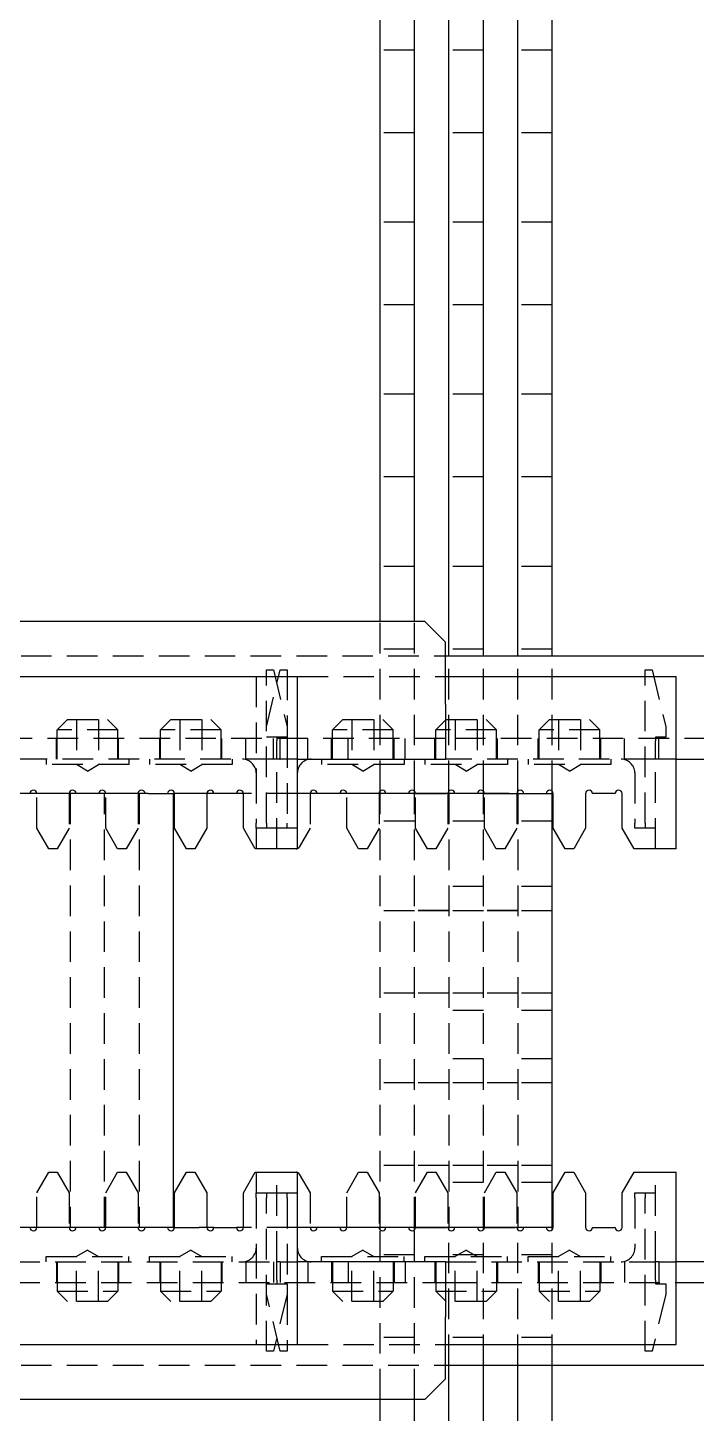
# Model space of a CAD drawing. Header units: millimetres. Extents: x -116965 to 323937, y 291661 to 566926.
# Drawn here: x -11851.4 to -11782, y 326003.6 to 326147.3 of the extents above; entities that cross this region are included whole.
import ezdxf

# ---------------------------------------------------------------- set-up
doc = ezdxf.new("R2010")
doc.units = ezdxf.units.MM
doc.linetypes.add('HIDDEN2', pattern=[4.7625, 3.175, -1.5875])
doc.layers.add('ALPHA', color=255, linetype='Continuous')
doc.layers.add('Pointille_Court', color=40, linetype='HIDDEN2', lineweight=25)

msp = doc.modelspace()

# ---------------------------------------------------------------- linework, layer by layer
at = {"layer": 'ALPHA'}
for p, q in [((-11814.801211, 326085.733233), (-11814.801211, 326149.661805)), ((-11811.229782, 326085.733233), (-11811.229782, 326149.661805)), ((-11807.658354, 326082.161805), (-11807.658354, 326149.661805)), ((-11804.086925, 326082.161805), (-11804.086925, 326149.661805)), ((-11800.515496, 326082.161805), (-11800.515496, 326149.661805)), ((-11796.944068, 326082.161805), (-11796.944068, 326149.661805)), ((-11810.158354, 326085.733233), (-11860.273672, 326085.733233)), ((-11810.158354, 326085.733233), (-11808.015496, 326083.590376)), ((-11808.015496, 326077.161805), (-11808.015496, 326083.590376)), ((-11808.015496, 326082.161805), (-11757.658354, 326082.161805)), ((-11858.758443, 326080.018947), (-11823.372639, 326080.018947)), ((-11823.372639, 326062.161805), (-11823.372639, 326080.018947)), ((-11808.015496, 326080.018947), (-11784.086925, 326080.018947)), ((-11784.086925, 326062.161805), (-11784.086925, 326080.018947)), ((-11808.015496, 326077.161805), (-11808.015496, 326071.447519)), ((-11823.372639, 326071.447519), (-11808.015496, 326071.447519)), ((-11784.086925, 326071.447519), (-11757.658354, 326071.447519)), ((-11814.801211, 326067.87609), (-11814.801211, 326068.131141)), ((-11811.229782, 326067.880928), (-11811.229782, 326068.131141)), ((-11807.658354, 326067.880928), (-11807.658354, 326068.131141)), ((-11804.086925, 326067.880928), (-11804.086925, 326068.131141)), ((-11800.515496, 326067.880928), (-11800.515496, 326068.131141)), ((-11796.944068, 326067.87609), (-11796.944068, 326068.131141)), ((-11838.8449, 326067.87609), (-11862.293977, 326067.87609)), ((-11838.8449, 326067.87609), (-11836.229782, 326067.87609)), ((-11836.229782, 326022.87609), (-11836.229782, 326067.87609)), ((-11836.122639, 326067.87609), (-11836.229782, 326067.87609)), ((-11836.122639, 326064.304662), (-11836.122639, 326067.87609)), ((-11832.765496, 326067.87609), (-11832.765496, 326064.304662)), ((-11832.051211, 326067.87609), (-11832.765496, 326067.87609)), ((-11829.694068, 326067.87609), (-11832.051211, 326067.87609)), ((-11828.979782, 326067.87609), (-11829.694068, 326067.87609)), ((-11828.979782, 326064.304662), (-11828.979782, 326067.87609)), ((-11801.408354, 326067.87609), (-11823.372639, 326067.87609)), ((-11811.229782, 326067.886377), (-11811.122787, 326067.886377)), ((-11811.229782, 326067.87609), (-11811.229782, 326067.880928)), ((-11807.765348, 326067.886377), (-11807.658354, 326067.886377)), ((-11807.658354, 326067.87609), (-11807.658354, 326067.880928)), ((-11804.086925, 326067.886377), (-11803.97993, 326067.886377)), ((-11804.086925, 326067.87609), (-11804.086925, 326067.880928)), ((-11801.408354, 326067.87609), (-11796.944068, 326067.87609)), ((-11800.622491, 326067.886377), (-11800.515496, 326067.886377)), ((-11800.515496, 326067.87609), (-11800.515496, 326067.880928)), ((-11796.944068, 326022.87609), (-11796.944068, 326067.87609)), ((-11796.836925, 326064.304662), (-11796.836925, 326067.87609)), ((-11793.479782, 326067.87609), (-11793.479782, 326064.304662)), ((-11790.408354, 326067.87609), (-11792.765496, 326067.87609)), ((-11789.694068, 326064.304662), (-11789.694068, 326067.87609)), ((-11834.88546, 326062.161805), (-11836.122639, 326064.304662)), ((-11832.765496, 326064.304662), (-11834.002676, 326062.161805)), ((-11827.742603, 326062.161805), (-11828.979782, 326064.304662)), ((-11795.599746, 326062.161805), (-11796.836925, 326064.304662)), ((-11793.479782, 326064.304662), (-11794.716961, 326062.161805)), ((-11788.456889, 326062.161805), (-11789.694068, 326064.304662)), ((-11834.002676, 326062.161805), (-11834.88546, 326062.161805)), ((-11823.372639, 326062.161805), (-11827.742603, 326062.161805)), ((-11794.716961, 326062.161805), (-11795.599746, 326062.161805)), ((-11784.086925, 326062.161805), (-11788.456889, 326062.161805)), ((-11836.122639, 326026.447519), (-11834.88546, 326028.590376)), ((-11834.88546, 326028.590376), (-11834.002676, 326028.590376)), ((-11834.002676, 326028.590376), (-11832.765496, 326026.447519)), ((-11828.979782, 326026.447519), (-11827.742603, 326028.590376)), ((-11827.742603, 326028.590376), (-11823.372639, 326028.590376)), ((-11823.372639, 326010.733233), (-11823.372639, 326028.590376)), ((-11796.836925, 326026.447519), (-11795.599746, 326028.590376)), ((-11795.599746, 326028.590376), (-11794.716961, 326028.590376)), ((-11794.716961, 326028.590376), (-11793.479782, 326026.447519)), ((-11789.694068, 326026.447519), (-11788.456889, 326028.590376)), ((-11788.456889, 326028.590376), (-11784.086925, 326028.590376)), ((-11784.086925, 326010.733233), (-11784.086925, 326028.590376)), ((-11836.122639, 326022.87609), (-11836.122639, 326026.447519)), ((-11832.765496, 326026.447519), (-11832.765496, 326022.87609)), ((-11828.979782, 326022.87609), (-11828.979782, 326026.447519)), ((-11796.836925, 326022.87609), (-11796.836925, 326026.447519)), ((-11793.479782, 326026.447519), (-11793.479782, 326022.87609)), ((-11789.694068, 326022.87609), (-11789.694068, 326026.447519)), ((-11838.8449, 326022.87609), (-11862.293977, 326022.87609)), ((-11836.229782, 326022.87609), (-11838.8449, 326022.87609)), ((-11832.051211, 326022.87609), (-11832.765496, 326022.87609)), ((-11832.051211, 326022.87609), (-11829.694068, 326022.87609)), ((-11828.979782, 326022.87609), (-11829.694068, 326022.87609)), ((-11801.408354, 326022.87609), (-11823.372639, 326022.87609)), ((-11814.801211, 326022.621039), (-11814.801211, 326022.87609)), ((-11811.229782, 326022.875239), (-11811.229782, 326022.87609)), ((-11811.229782, 326022.621039), (-11811.229782, 326022.875239)), ((-11811.229782, 326022.875239), (-11811.12264, 326022.875239)), ((-11807.765495, 326022.875239), (-11807.658354, 326022.875239)), ((-11807.658354, 326022.875239), (-11807.658354, 326022.87609)), ((-11807.658354, 326022.621039), (-11807.658354, 326022.875239)), ((-11804.086925, 326022.875239), (-11804.086925, 326022.87609)), ((-11804.086925, 326022.621039), (-11804.086925, 326022.875239)), ((-11804.086925, 326022.875239), (-11803.979783, 326022.875239)), ((-11796.944068, 326022.87609), (-11801.408354, 326022.87609)), ((-11800.622638, 326022.875239), (-11800.515496, 326022.875239)), ((-11800.515496, 326022.875239), (-11800.515496, 326022.87609)), ((-11800.515496, 326022.621039), (-11800.515496, 326022.875239)), ((-11796.944068, 326022.621039), (-11796.944068, 326022.87609)), ((-11792.765496, 326022.87609), (-11790.408354, 326022.87609)), ((-11808.015496, 326019.304662), (-11823.372639, 326019.304662)), ((-11808.015496, 326019.304662), (-11808.015496, 326013.590376)), ((-11757.658354, 326019.304662), (-11784.086925, 326019.304662)), ((-11808.015496, 326007.161805), (-11808.015496, 326013.590376)), ((-11858.758443, 326010.733233), (-11823.372639, 326010.733233)), ((-11808.015496, 326010.733233), (-11784.086925, 326010.733233)), ((-11808.015496, 326008.590376), (-11757.658354, 326008.590376)), ((-11807.658354, 325881.804662), (-11807.658354, 326008.590376)), ((-11804.086925, 325881.804662), (-11804.086925, 326008.590376)), ((-11800.515496, 325881.804662), (-11800.515496, 326008.590376)), ((-11796.944068, 325881.804662), (-11796.944068, 326008.590376)), ((-11808.015496, 326007.161805), (-11810.158354, 326005.018947)), ((-11810.158354, 326005.018947), (-11860.273672, 326005.018947)), ((-11814.801211, 325881.804662), (-11814.801211, 326005.018947)), ((-11811.229782, 325881.804662), (-11811.229782, 326005.018947))]:
    msp.add_line(p, q, dxfattribs=at)
for centre, start, end in [((-11850.765496, 326067.87609), 0, 180), ((-11846.694068, 326067.87609), 0, 180), ((-11843.622639, 326067.87609), 0, 180), ((-11839.551211, 326067.87609), 0, 180), ((-11836.479782, 326067.87609), 0, 180), ((-11832.408354, 326067.87609), 0, 180), ((-11829.336925, 326067.87609), 0, 180), ((-11821.694068, 326067.87609), 0, 180), ((-11818.622639, 326067.87609), 0, 180), ((-11814.551211, 326067.87609), 0, 180), ((-11811.479782, 326067.87609), 0, 180), ((-11807.408354, 326067.87609), 0, 180), ((-11804.336925, 326067.87609), 0, 180), ((-11800.265496, 326067.87609), 0, 180), ((-11797.194068, 326067.87609), 0, 180), ((-11793.122639, 326067.87609), 0, 180), ((-11790.051211, 326067.87609), 0, 180), ((-11850.765496, 326022.87609), 180, 0), ((-11846.694068, 326022.87609), 180, 0), ((-11843.622639, 326022.87609), 180, 0), ((-11839.551211, 326022.87609), 180, 0), ((-11836.479782, 326022.87609), 180, 0), ((-11832.408354, 326022.87609), 180, 0), ((-11829.336925, 326022.87609), 180, 0), ((-11821.694068, 326022.87609), 180, 0), ((-11818.622639, 326022.87609), 180, 0), ((-11814.551211, 326022.87609), 180, 0), ((-11811.479782, 326022.87609), 180, 0), ((-11807.408354, 326022.87609), 180, 0), ((-11804.336925, 326022.87609), 180, 0), ((-11800.265496, 326022.87609), 180, 0), ((-11797.194068, 326022.87609), 180, 0), ((-11793.122639, 326022.87609), 180, 0), ((-11790.051211, 326022.87609), 180, 0)]:
    msp.add_arc(centre, 0.357143, start, end, dxfattribs=at)
at = {"layer": 'Pointille_Court'}
for p, q in [((-11811.229782, 326145.018947), (-11814.801211, 326145.018947)), ((-11804.086925, 326145.018947), (-11807.658354, 326145.018947)), ((-11796.944068, 326145.018947), (-11800.515496, 326145.018947)), ((-11811.229782, 326136.447519), (-11814.801211, 326136.447519)), ((-11804.086925, 326136.447519), (-11807.658354, 326136.447519)), ((-11796.944068, 326136.447519), (-11800.515496, 326136.447519)), ((-11811.229782, 326127.161805), (-11814.801211, 326127.161805)), ((-11804.086925, 326127.161805), (-11807.658354, 326127.161805)), ((-11796.944068, 326127.161805), (-11800.515496, 326127.161805)), ((-11811.229782, 326118.590376), (-11814.801211, 326118.590376)), ((-11804.086925, 326118.590376), (-11807.658354, 326118.590376)), ((-11796.944068, 326118.590376), (-11800.515496, 326118.590376)), ((-11811.229782, 326109.304662), (-11814.801211, 326109.304662)), ((-11804.086925, 326109.304662), (-11807.658354, 326109.304662)), ((-11796.944068, 326109.304662), (-11800.515496, 326109.304662)), ((-11811.229782, 326100.733233), (-11814.801211, 326100.733233)), ((-11804.086925, 326100.733233), (-11807.658354, 326100.733233)), ((-11796.944068, 326100.733233), (-11800.515496, 326100.733233)), ((-11811.229782, 326091.447519), (-11814.801211, 326091.447519)), ((-11804.086925, 326091.447519), (-11807.658354, 326091.447519)), ((-11796.944068, 326091.447519), (-11800.515496, 326091.447519)), ((-11814.801211, 326068.131141), (-11814.801211, 326085.733233)), ((-11811.229782, 326068.131141), (-11811.229782, 326085.733233)), ((-11811.229782, 326082.87609), (-11814.801211, 326082.87609)), ((-11804.086925, 326082.87609), (-11807.658354, 326082.87609)), ((-11796.944068, 326082.87609), (-11800.515496, 326082.87609)), ((-11975.872639, 326082.161805), (-11808.015496, 326082.161805)), ((-11807.658354, 326068.131141), (-11807.658354, 326082.161805)), ((-11804.086925, 326068.131141), (-11804.086925, 326082.161805)), ((-11800.515496, 326068.131141), (-11800.515496, 326082.161805)), ((-11796.944068, 326068.131141), (-11796.944068, 326082.161805)), ((-11827.658354, 326080.018947), (-11827.658354, 326070.018947)), ((-11826.586925, 326080.733233), (-11825.872639, 326080.733233)), ((-11826.586925, 326064.82155), (-11826.586925, 326080.733233)), ((-11826.586925, 326074.804662), (-11825.158354, 326080.733233)), ((-11825.872639, 326080.733233), (-11824.444068, 326074.804662)), ((-11825.158354, 326080.733233), (-11824.444068, 326080.733233)), ((-11824.444068, 326080.733233), (-11824.444068, 326074.804662)), ((-11823.372639, 326080.018947), (-11808.015496, 326080.018947)), ((-11787.301211, 326064.82155), (-11787.301211, 326080.733233)), ((-11787.301211, 326080.733233), (-11786.586925, 326080.733233)), ((-11786.586925, 326080.733233), (-11785.158354, 326074.804662)), ((-11847.229782, 326075.554662), (-11848.301211, 326074.483233)), ((-11847.229782, 326075.554662), (-11843.086925, 326075.554662)), ((-11846.301211, 326075.554662), (-11846.301211, 326071.447519)), ((-11844.015496, 326075.554662), (-11844.015496, 326071.447519)), ((-11843.086925, 326075.554662), (-11842.015496, 326074.483233)), ((-11836.515496, 326075.554662), (-11837.586925, 326074.483233)), ((-11836.515496, 326075.554662), (-11832.372639, 326075.554662)), ((-11835.586925, 326075.554662), (-11835.586925, 326071.447519)), ((-11833.301211, 326075.554662), (-11833.301211, 326071.447519)), ((-11832.372639, 326075.554662), (-11831.301211, 326074.483233)), ((-11818.658354, 326075.554662), (-11819.729782, 326074.483233)), ((-11818.658354, 326075.554662), (-11814.515496, 326075.554662)), ((-11817.729782, 326075.554662), (-11817.729782, 326071.447519)), ((-11815.444068, 326075.554662), (-11815.444068, 326071.447519)), ((-11814.515496, 326075.554662), (-11813.444068, 326074.483233)), ((-11807.944068, 326075.554662), (-11809.015496, 326074.483233)), ((-11807.944068, 326075.554662), (-11803.801211, 326075.554662)), ((-11807.015496, 326075.554662), (-11807.015496, 326071.447519)), ((-11804.729782, 326075.554662), (-11804.729782, 326071.447519)), ((-11803.801211, 326075.554662), (-11802.729782, 326074.483233)), ((-11797.229782, 326075.554662), (-11798.301211, 326074.483233)), ((-11797.229782, 326075.554662), (-11793.086925, 326075.554662)), ((-11796.301211, 326075.554662), (-11796.301211, 326071.447519)), ((-11794.015496, 326075.554662), (-11794.015496, 326071.447519)), ((-11793.086925, 326075.554662), (-11792.015496, 326074.483233)), ((-11848.301211, 326071.447519), (-11848.301211, 326074.483233)), ((-11842.015496, 326074.483233), (-11848.301211, 326074.483233)), ((-11842.015496, 326071.447519), (-11842.015496, 326074.483233)), ((-11837.586925, 326071.447519), (-11837.586925, 326074.483233)), ((-11831.301211, 326074.483233), (-11837.586925, 326074.483233)), ((-11831.301211, 326071.447519), (-11831.301211, 326074.483233)), ((-11824.444068, 326074.804662), (-11824.444068, 326073.733233)), ((-11819.729782, 326071.447519), (-11819.729782, 326074.483233)), ((-11813.444068, 326074.483233), (-11819.729782, 326074.483233)), ((-11813.444068, 326071.447519), (-11813.444068, 326074.483233)), ((-11809.015496, 326071.447519), (-11809.015496, 326074.483233)), ((-11802.729782, 326074.483233), (-11809.015496, 326074.483233)), ((-11802.729782, 326071.447519), (-11802.729782, 326074.483233)), ((-11798.301211, 326071.447519), (-11798.301211, 326074.483233)), ((-11792.015496, 326074.483233), (-11798.301211, 326074.483233)), ((-11792.015496, 326071.447519), (-11792.015496, 326074.483233)), ((-11785.158354, 326074.804662), (-11785.158354, 326073.733233)), ((-11808.015496, 326073.590376), (-11862.799054, 326073.590376)), ((-11848.372639, 326071.447519), (-11848.372639, 326073.590376)), ((-11841.944068, 326071.447519), (-11841.944068, 326073.590376)), ((-11837.658354, 326071.447519), (-11837.658354, 326073.590376)), ((-11831.229782, 326071.447519), (-11831.229782, 326073.590376)), ((-11828.729782, 326071.447519), (-11828.729782, 326073.590376)), ((-11825.515496, 326073.733233), (-11826.586925, 326073.733233)), ((-11825.872639, 326071.447519), (-11825.872639, 326073.590376)), ((-11824.444068, 326073.733233), (-11825.515496, 326073.733233)), ((-11825.515496, 326073.733233), (-11825.515496, 326073.366386)), ((-11825.515496, 326071.447519), (-11825.515496, 326073.366386)), ((-11825.158354, 326071.447519), (-11825.158354, 326073.590376)), ((-11824.444068, 326073.733233), (-11824.444068, 326064.817106)), ((-11822.301211, 326071.447519), (-11822.301211, 326073.590376)), ((-11819.836925, 326071.447519), (-11819.836925, 326073.590376)), ((-11818.122639, 326071.447519), (-11818.122639, 326073.590376)), ((-11813.336925, 326071.447519), (-11813.336925, 326073.590376)), ((-11812.194068, 326071.447519), (-11812.194068, 326073.590376)), ((-11809.122639, 326071.447519), (-11809.122639, 326073.590376)), ((-11741.944068, 326073.590376), (-11808.015496, 326073.590376)), ((-11802.622639, 326071.447519), (-11802.622639, 326073.590376)), ((-11798.408354, 326071.447519), (-11798.408354, 326073.590376)), ((-11791.908354, 326071.447519), (-11791.908354, 326073.590376)), ((-11789.444068, 326071.447519), (-11789.444068, 326073.590376)), ((-11785.158354, 326073.733233), (-11786.229782, 326073.733233)), ((-11786.229782, 326073.733233), (-11786.229782, 326073.366386)), ((-11786.229782, 326071.447519), (-11786.229782, 326073.366386)), ((-11785.872639, 326071.447519), (-11785.872639, 326073.590376)), ((-11825.515496, 326071.447519), (-11862.799054, 326071.447519)), ((-11849.444068, 326071.447519), (-11849.444068, 326070.911805)), ((-11840.872639, 326071.447519), (-11840.872639, 326070.911805)), ((-11838.729782, 326071.447519), (-11838.729782, 326070.911805)), ((-11830.158354, 326071.447519), (-11830.158354, 326070.911805)), ((-11825.515496, 326062.161805), (-11825.515496, 326071.447519)), ((-11825.1836, 326071.447519), (-11825.515496, 326071.447519)), ((-11825.1836, 326071.447519), (-11825.158354, 326071.447519)), ((-11823.372639, 326071.447519), (-11825.158354, 326071.447519)), ((-11820.872639, 326071.447519), (-11820.872639, 326070.911805)), ((-11812.301211, 326071.447519), (-11812.301211, 326070.911805)), ((-11810.158354, 326071.447519), (-11810.158354, 326070.911805)), ((-11786.229782, 326071.447519), (-11808.015496, 326071.447519)), ((-11801.586925, 326071.447519), (-11801.586925, 326070.911805)), ((-11799.444068, 326071.447519), (-11799.444068, 326070.911805)), ((-11790.872639, 326071.447519), (-11790.872639, 326070.911805)), ((-11786.229782, 326062.161805), (-11786.229782, 326071.447519)), ((-11785.897886, 326071.447519), (-11786.229782, 326071.447519)), ((-11785.897886, 326071.447519), (-11785.872639, 326071.447519)), ((-11784.086925, 326071.447519), (-11785.872639, 326071.447519)), ((-11840.872639, 326070.911805), (-11849.444068, 326070.911805)), ((-11845.158354, 326070.225107), (-11846.301211, 326070.911805)), ((-11845.158354, 326070.225107), (-11844.015496, 326070.911805)), ((-11830.158354, 326070.911805), (-11838.729782, 326070.911805)), ((-11834.444068, 326070.225107), (-11835.586925, 326070.911805)), ((-11834.444068, 326070.225107), (-11833.301211, 326070.911805)), ((-11827.658354, 326070.018947), (-11827.658354, 326064.82168)), ((-11812.301211, 326070.911805), (-11820.872639, 326070.911805)), ((-11816.586925, 326070.225107), (-11817.729782, 326070.911805)), ((-11816.586925, 326070.225107), (-11815.444068, 326070.911805)), ((-11801.586925, 326070.911805), (-11810.158354, 326070.911805)), ((-11805.872639, 326070.225107), (-11807.015496, 326070.911805)), ((-11805.872639, 326070.225107), (-11804.729782, 326070.911805)), ((-11790.872639, 326070.911805), (-11799.444068, 326070.911805)), ((-11795.158354, 326070.225107), (-11796.301211, 326070.911805)), ((-11795.158354, 326070.225107), (-11794.015496, 326070.911805)), ((-11788.372639, 326070.018947), (-11788.372639, 326064.82168)), ((-11850.408354, 326064.304662), (-11850.408354, 326067.87609)), ((-11847.051211, 326067.87609), (-11847.051211, 326064.304662)), ((-11846.944068, 326067.87609), (-11846.944068, 326022.87609)), ((-11843.372639, 326022.87609), (-11843.372639, 326067.87609)), ((-11843.265496, 326064.304662), (-11843.265496, 326067.87609)), ((-11839.908354, 326067.87609), (-11839.908354, 326064.304662)), ((-11839.801211, 326067.87609), (-11839.801211, 326022.87609)), ((-11833.551211, 326067.87609), (-11836.122639, 326067.87609)), ((-11832.765496, 326067.87609), (-11833.551211, 326067.87609)), ((-11823.372639, 326067.87609), (-11828.979782, 326067.87609)), ((-11822.051211, 326067.87609), (-11822.051211, 326064.304662)), ((-11818.265496, 326064.304662), (-11818.265496, 326067.87609)), ((-11814.908354, 326067.87609), (-11814.908354, 326064.304662)), ((-11814.801211, 326022.87609), (-11814.801211, 326067.87609)), ((-11811.229782, 326067.875239), (-11811.229782, 326067.87609)), ((-11811.229782, 326022.87609), (-11811.229782, 326067.875239)), ((-11811.229782, 326067.875239), (-11807.658354, 326067.875239)), ((-11811.122787, 326067.886377), (-11807.765348, 326067.886377)), ((-11811.122639, 326064.304662), (-11811.122639, 326067.87609)), ((-11807.765496, 326067.87609), (-11807.765496, 326064.304662)), ((-11807.658354, 326067.87609), (-11807.658354, 326022.87609)), ((-11804.086925, 326022.87609), (-11804.086925, 326067.87609)), ((-11804.086925, 326067.875239), (-11800.515496, 326067.875239)), ((-11803.97993, 326067.886377), (-11800.622491, 326067.886377)), ((-11803.979782, 326064.304662), (-11803.979782, 326067.87609)), ((-11800.622639, 326067.87609), (-11800.622639, 326064.304662)), ((-11800.515496, 326067.87609), (-11800.515496, 326022.87609)), ((-11849.171174, 326062.161805), (-11850.408354, 326064.304662)), ((-11847.051211, 326064.304662), (-11848.28839, 326062.161805)), ((-11842.028317, 326062.161805), (-11843.265496, 326064.304662)), ((-11839.908354, 326064.304662), (-11841.145533, 326062.161805)), ((-11827.658354, 326064.304662), (-11827.658354, 326064.82168)), ((-11825.515496, 326064.304662), (-11827.658354, 326064.304662)), ((-11827.658354, 326064.304662), (-11827.658354, 326062.161805)), ((-11826.586925, 326064.82155), (-11826.586925, 326064.304662)), ((-11823.372639, 326064.304662), (-11825.515496, 326064.304662)), ((-11824.444068, 326064.304662), (-11824.444068, 326064.817106)), ((-11822.051211, 326064.304662), (-11823.185292, 326062.340376)), ((-11817.028317, 326062.161805), (-11818.265496, 326064.304662)), ((-11814.908354, 326064.304662), (-11816.145533, 326062.161805)), ((-11811.229782, 326065.018947), (-11814.801211, 326065.018947)), ((-11809.88546, 326062.161805), (-11811.122639, 326064.304662)), ((-11807.765496, 326064.304662), (-11809.002676, 326062.161805)), ((-11804.086925, 326065.018947), (-11807.658354, 326065.018947)), ((-11802.742603, 326062.161805), (-11803.979782, 326064.304662)), ((-11800.622639, 326064.304662), (-11801.859818, 326062.161805)), ((-11796.944068, 326065.018947), (-11800.515496, 326065.018947)), ((-11788.372639, 326064.304662), (-11788.372639, 326064.82168)), ((-11786.229782, 326064.304662), (-11788.372639, 326064.304662)), ((-11787.301211, 326064.82155), (-11787.301211, 326064.304662)), ((-11848.28839, 326062.161805), (-11849.171174, 326062.161805)), ((-11841.145533, 326062.161805), (-11842.028317, 326062.161805)), ((-11816.145533, 326062.161805), (-11817.028317, 326062.161805)), ((-11809.002676, 326062.161805), (-11809.88546, 326062.161805)), ((-11801.859818, 326062.161805), (-11802.742603, 326062.161805)), ((-11804.086925, 326058.233233), (-11807.658354, 326058.233233)), ((-11796.944068, 326058.233233), (-11800.515496, 326058.233233)), ((-11811.229782, 326055.733233), (-11814.801211, 326055.733233)), ((-11807.658354, 326055.742669), (-11811.229782, 326055.742669)), ((-11807.658354, 326055.733234), (-11811.229782, 326055.733234)), ((-11804.086925, 326055.733233), (-11807.658354, 326055.733233)), ((-11800.515496, 326055.742669), (-11804.086925, 326055.742669)), ((-11800.515496, 326055.733234), (-11804.086925, 326055.733234)), ((-11796.944068, 326055.733233), (-11800.515496, 326055.733233)), ((-11811.229782, 326047.161805), (-11814.801211, 326047.161805)), ((-11807.658354, 326047.17124), (-11811.229782, 326047.17124)), ((-11807.658354, 326047.161805), (-11811.229782, 326047.161805)), ((-11804.086925, 326047.161805), (-11807.658354, 326047.161805)), ((-11800.515496, 326047.17124), (-11804.086925, 326047.17124)), ((-11800.515496, 326047.161805), (-11804.086925, 326047.161805)), ((-11796.944068, 326047.161805), (-11800.515496, 326047.161805)), ((-11804.086925, 326045.37609), (-11807.658354, 326045.37609)), ((-11796.944068, 326045.37609), (-11800.515496, 326045.37609)), ((-11804.086925, 326040.37609), (-11807.658354, 326040.37609)), ((-11796.944068, 326040.37609), (-11800.515496, 326040.37609)), ((-11811.229782, 326037.87609), (-11814.801211, 326037.87609)), ((-11807.658354, 326037.885526), (-11811.229782, 326037.885526)), ((-11807.658354, 326037.876091), (-11811.229782, 326037.876091)), ((-11804.086925, 326037.87609), (-11807.658354, 326037.87609)), ((-11800.515496, 326037.885526), (-11804.086925, 326037.885526)), ((-11800.515496, 326037.876091), (-11804.086925, 326037.876091)), ((-11796.944068, 326037.87609), (-11800.515496, 326037.87609)), ((-11807.658354, 326029.314097), (-11811.229782, 326029.314097)), ((-11800.515496, 326029.314097), (-11804.086925, 326029.314097)), ((-11850.408354, 326026.447519), (-11849.171174, 326028.590376)), ((-11849.171174, 326028.590376), (-11848.28839, 326028.590376)), ((-11848.28839, 326028.590376), (-11847.051211, 326026.447519)), ((-11843.265496, 326026.447519), (-11842.028317, 326028.590376)), ((-11842.028317, 326028.590376), (-11841.145533, 326028.590376)), ((-11841.145533, 326028.590376), (-11839.908354, 326026.447519)), ((-11827.658354, 326028.590376), (-11827.658354, 326026.447519)), ((-11825.515496, 326019.304662), (-11825.515496, 326028.590376)), ((-11823.185292, 326028.411805), (-11822.051211, 326026.447519)), ((-11818.265496, 326026.447519), (-11817.028317, 326028.590376)), ((-11817.028317, 326028.590376), (-11816.145533, 326028.590376)), ((-11816.145533, 326028.590376), (-11814.908354, 326026.447519)), ((-11811.229782, 326029.304662), (-11814.801211, 326029.304662)), ((-11807.658354, 326029.304662), (-11811.229782, 326029.304662)), ((-11811.122639, 326026.447519), (-11809.88546, 326028.590376)), ((-11809.88546, 326028.590376), (-11809.002676, 326028.590376)), ((-11809.002676, 326028.590376), (-11807.765496, 326026.447519)), ((-11804.086925, 326029.304662), (-11807.658354, 326029.304662)), ((-11800.515496, 326029.304662), (-11804.086925, 326029.304662)), ((-11803.979782, 326026.447519), (-11802.742603, 326028.590376)), ((-11802.742603, 326028.590376), (-11801.859818, 326028.590376)), ((-11801.859818, 326028.590376), (-11800.622639, 326026.447519)), ((-11796.944068, 326029.304662), (-11800.515496, 326029.304662)), ((-11786.229782, 326019.304662), (-11786.229782, 326028.590376)), ((-11850.408354, 326022.87609), (-11850.408354, 326026.447519)), ((-11847.051211, 326026.447519), (-11847.051211, 326022.87609)), ((-11843.265496, 326022.87609), (-11843.265496, 326026.447519)), ((-11839.908354, 326026.447519), (-11839.908354, 326022.87609)), ((-11827.658354, 326026.447519), (-11825.515496, 326026.447519)), ((-11827.658354, 326025.930501), (-11827.658354, 326026.447519)), ((-11826.586925, 326026.447519), (-11826.586925, 326025.941868)), ((-11825.515496, 326026.447519), (-11823.372639, 326026.447519)), ((-11824.444068, 326025.935074), (-11824.444068, 326026.447519)), ((-11822.051211, 326026.447519), (-11822.051211, 326022.87609)), ((-11818.265496, 326022.87609), (-11818.265496, 326026.447519)), ((-11814.908354, 326026.447519), (-11814.908354, 326022.87609)), ((-11811.122639, 326022.87609), (-11811.122639, 326026.447519)), ((-11807.765496, 326026.447519), (-11807.765496, 326022.87609)), ((-11804.086925, 326027.518947), (-11807.658354, 326027.518947)), ((-11803.979782, 326022.87609), (-11803.979782, 326026.447519)), ((-11800.622639, 326026.447519), (-11800.622639, 326022.87609)), ((-11796.944068, 326027.518947), (-11800.515496, 326027.518947)), ((-11788.372639, 326026.447519), (-11786.229782, 326026.447519)), ((-11788.372639, 326025.930501), (-11788.372639, 326026.447519)), ((-11787.301211, 326026.447519), (-11787.301211, 326025.941868)), ((-11827.658354, 326025.930501), (-11827.658354, 326020.733233)), ((-11826.586925, 326010.018947), (-11826.586925, 326025.941868)), ((-11824.444068, 326025.935074), (-11824.444068, 326017.018947)), ((-11788.372639, 326025.930501), (-11788.372639, 326020.733233)), ((-11787.301211, 326010.018947), (-11787.301211, 326025.941868)), ((-11836.229782, 326022.87609), (-11833.551211, 326022.87609)), ((-11832.765496, 326022.87609), (-11833.551211, 326022.87609)), ((-11823.372639, 326022.87609), (-11828.979782, 326022.87609)), ((-11814.801211, 326005.018947), (-11814.801211, 326022.621039)), ((-11811.229782, 326022.886377), (-11807.658354, 326022.886377)), ((-11811.229782, 326005.018947), (-11811.229782, 326022.621039)), ((-11811.12264, 326022.875239), (-11807.765495, 326022.875239)), ((-11807.658354, 326008.590376), (-11807.658354, 326022.621039)), ((-11804.086925, 326022.886377), (-11800.515496, 326022.886377)), ((-11804.086925, 326008.590376), (-11804.086925, 326022.621039)), ((-11803.979783, 326022.875239), (-11800.622638, 326022.875239)), ((-11800.515496, 326008.590376), (-11800.515496, 326022.621039)), ((-11796.944068, 326008.590376), (-11796.944068, 326022.621039)), ((-11827.658354, 326020.733233), (-11827.658354, 326010.733233)), ((-11862.799054, 326019.304662), (-11825.515496, 326019.304662)), ((-11849.444068, 326019.304662), (-11849.444068, 326019.840376)), ((-11849.444068, 326019.840376), (-11840.872639, 326019.840376)), ((-11848.372639, 326019.304662), (-11848.372639, 326017.161805)), ((-11848.301211, 326019.304662), (-11848.301211, 326016.268947)), ((-11845.158354, 326020.527074), (-11846.301211, 326019.840376)), ((-11846.301211, 326015.197519), (-11846.301211, 326019.304662)), ((-11845.158354, 326020.527074), (-11844.015496, 326019.840376)), ((-11844.015496, 326015.197519), (-11844.015496, 326019.304662)), ((-11842.015496, 326019.304662), (-11842.015496, 326016.268947)), ((-11841.944068, 326019.304662), (-11841.944068, 326017.161805)), ((-11840.872639, 326019.304662), (-11840.872639, 326019.840376)), ((-11838.729782, 326019.304662), (-11838.729782, 326019.840376)), ((-11838.729782, 326019.840376), (-11830.158354, 326019.840376)), ((-11837.658354, 326019.304662), (-11837.658354, 326017.161805)), ((-11837.586925, 326019.304662), (-11837.586925, 326016.268947)), ((-11834.444068, 326020.527074), (-11835.586925, 326019.840376)), ((-11835.586925, 326015.197519), (-11835.586925, 326019.304662)), ((-11834.444068, 326020.527074), (-11833.301211, 326019.840376)), ((-11833.301211, 326015.197519), (-11833.301211, 326019.304662)), ((-11831.301211, 326019.304662), (-11831.301211, 326016.268947)), ((-11831.229782, 326019.304662), (-11831.229782, 326017.161805)), ((-11830.158354, 326019.304662), (-11830.158354, 326019.840376)), ((-11828.729782, 326019.304662), (-11828.729782, 326017.161805)), ((-11825.872639, 326019.304662), (-11825.872639, 326017.161805)), ((-11825.1836, 326019.304662), (-11825.515496, 326019.304662)), ((-11825.515496, 326017.385794), (-11825.515496, 326019.304662)), ((-11825.158354, 326019.304662), (-11825.1836, 326019.304662)), ((-11825.158354, 326019.304662), (-11825.158354, 326017.161805)), ((-11825.158354, 326019.304662), (-11823.372639, 326019.304662)), ((-11822.301211, 326019.304662), (-11822.301211, 326017.161805)), ((-11820.872639, 326019.304662), (-11820.872639, 326019.840376)), ((-11820.872639, 326019.840376), (-11812.301211, 326019.840376)), ((-11819.836925, 326019.304662), (-11819.836925, 326017.161805)), ((-11819.729782, 326019.304662), (-11819.729782, 326016.268947)), ((-11818.122639, 326019.304662), (-11818.122639, 326017.161805)), ((-11816.586925, 326020.527074), (-11817.729782, 326019.840376)), ((-11817.729782, 326015.197519), (-11817.729782, 326019.304662)), ((-11816.586925, 326020.527074), (-11815.444068, 326019.840376)), ((-11815.444068, 326015.197519), (-11815.444068, 326019.304662)), ((-11811.229782, 326020.018947), (-11814.801211, 326020.018947)), ((-11813.444068, 326019.304662), (-11813.444068, 326016.268947)), ((-11813.336925, 326019.304662), (-11813.336925, 326017.161805)), ((-11812.301211, 326019.304662), (-11812.301211, 326019.840376)), ((-11812.194068, 326019.304662), (-11812.194068, 326017.161805)), ((-11810.158354, 326019.304662), (-11810.158354, 326019.840376)), ((-11810.158354, 326019.840376), (-11801.586925, 326019.840376)), ((-11809.122639, 326019.304662), (-11809.122639, 326017.161805)), ((-11809.015496, 326019.304662), (-11809.015496, 326016.268947)), ((-11808.015496, 326019.304662), (-11786.229782, 326019.304662)), ((-11804.086925, 326020.018947), (-11807.658354, 326020.018947)), ((-11805.872639, 326020.527074), (-11807.015496, 326019.840376)), ((-11807.015496, 326015.197519), (-11807.015496, 326019.304662)), ((-11805.872639, 326020.527074), (-11804.729782, 326019.840376)), ((-11804.729782, 326015.197519), (-11804.729782, 326019.304662)), ((-11802.729782, 326019.304662), (-11802.729782, 326016.268947)), ((-11802.622639, 326019.304662), (-11802.622639, 326017.161805)), ((-11801.586925, 326019.304662), (-11801.586925, 326019.840376)), ((-11796.944068, 326020.018947), (-11800.515496, 326020.018947)), ((-11799.444068, 326019.304662), (-11799.444068, 326019.840376)), ((-11799.444068, 326019.840376), (-11790.872639, 326019.840376)), ((-11798.408354, 326019.304662), (-11798.408354, 326017.161805)), ((-11798.301211, 326019.304662), (-11798.301211, 326016.268947)), ((-11795.158354, 326020.527074), (-11796.301211, 326019.840376)), ((-11796.301211, 326015.197519), (-11796.301211, 326019.304662)), ((-11795.158354, 326020.527074), (-11794.015496, 326019.840376)), ((-11794.015496, 326015.197519), (-11794.015496, 326019.304662)), ((-11792.015496, 326019.304662), (-11792.015496, 326016.268947)), ((-11791.908354, 326019.304662), (-11791.908354, 326017.161805)), ((-11790.872639, 326019.304662), (-11790.872639, 326019.840376)), ((-11789.444068, 326019.304662), (-11789.444068, 326017.161805)), ((-11785.897886, 326019.304662), (-11786.229782, 326019.304662)), ((-11786.229782, 326017.385794), (-11786.229782, 326019.304662)), ((-11785.872639, 326019.304662), (-11785.897886, 326019.304662)), ((-11785.872639, 326019.304662), (-11785.872639, 326017.161805)), ((-11785.872639, 326019.304662), (-11784.086925, 326019.304662)), ((-11862.799054, 326017.161805), (-11808.015496, 326017.161805)), ((-11826.586925, 326017.018947), (-11825.515496, 326017.018947)), ((-11825.515496, 326017.385794), (-11825.515496, 326017.018947)), ((-11825.515496, 326017.018947), (-11824.444068, 326017.018947)), ((-11824.444068, 326017.018947), (-11824.444068, 326015.947519)), ((-11808.015496, 326017.161805), (-11741.944068, 326017.161805)), ((-11786.229782, 326017.385794), (-11786.229782, 326017.018947)), ((-11786.229782, 326017.018947), (-11785.158354, 326017.018947)), ((-11785.158354, 326017.018947), (-11785.158354, 326015.947519)), ((-11847.229782, 326015.197519), (-11848.301211, 326016.268947)), ((-11848.301211, 326016.268947), (-11842.015496, 326016.268947)), ((-11843.086925, 326015.197519), (-11847.229782, 326015.197519)), ((-11843.086925, 326015.197519), (-11842.015496, 326016.268947)), ((-11836.515496, 326015.197519), (-11837.586925, 326016.268947)), ((-11837.586925, 326016.268947), (-11831.301211, 326016.268947)), ((-11832.372639, 326015.197519), (-11836.515496, 326015.197519)), ((-11832.372639, 326015.197519), (-11831.301211, 326016.268947)), ((-11825.158354, 326010.018947), (-11826.586925, 326015.947519)), ((-11824.444068, 326015.947519), (-11825.872639, 326010.018947)), ((-11824.444068, 326015.947519), (-11824.444068, 326010.018947)), ((-11818.658354, 326015.197519), (-11819.729782, 326016.268947)), ((-11819.729782, 326016.268947), (-11813.444068, 326016.268947)), ((-11814.515496, 326015.197519), (-11818.658354, 326015.197519)), ((-11814.515496, 326015.197519), (-11813.444068, 326016.268947)), ((-11807.944068, 326015.197519), (-11809.015496, 326016.268947)), ((-11809.015496, 326016.268947), (-11802.729782, 326016.268947)), ((-11803.801211, 326015.197519), (-11807.944068, 326015.197519)), ((-11803.801211, 326015.197519), (-11802.729782, 326016.268947)), ((-11797.229782, 326015.197519), (-11798.301211, 326016.268947)), ((-11798.301211, 326016.268947), (-11792.015496, 326016.268947)), ((-11793.086925, 326015.197519), (-11797.229782, 326015.197519)), ((-11793.086925, 326015.197519), (-11792.015496, 326016.268947)), ((-11785.158354, 326015.947519), (-11786.586925, 326010.018947)), ((-11823.372639, 326010.733233), (-11808.015496, 326010.733233)), ((-11811.229782, 326011.447519), (-11814.801211, 326011.447519)), ((-11804.086925, 326011.447519), (-11807.658354, 326011.447519)), ((-11796.944068, 326011.447519), (-11800.515496, 326011.447519)), ((-11825.872639, 326010.018947), (-11826.586925, 326010.018947)), ((-11824.444068, 326010.018947), (-11825.158354, 326010.018947)), ((-11786.586925, 326010.018947), (-11787.301211, 326010.018947)), ((-11975.872639, 326008.590376), (-11808.015496, 326008.590376))]:
    msp.add_line(p, q, dxfattribs=at)
for centre, radius, start, end in [((-11829.086925, 326070.018947), 1.428571, 2, 90), ((-11821.944068, 326070.018947), 1.428571, 90, 178), ((-11789.801211, 326070.018947), 1.428571, 2, 90), ((-11829.086925, 326070.018947), 1.428571, 0, 2), ((-11821.944068, 326070.018947), 1.428571, 178, 180), ((-11789.801211, 326070.018947), 1.428571, 0, 2), ((-11823.494586, 326062.518947), 0.357143, 270, 330), ((-11823.494586, 326028.233233), 0.357143, 30, 90), ((-11829.086925, 326020.733233), 1.428571, 358, 0), ((-11821.944068, 326020.733233), 1.428571, 180, 182), ((-11789.801211, 326020.733233), 1.428571, 358, 0), ((-11829.086925, 326020.733233), 1.428571, 270, 358), ((-11821.944068, 326020.733233), 1.428571, 182, 270), ((-11789.801211, 326020.733233), 1.428571, 270, 358)]:
    msp.add_arc(centre, radius, start, end, dxfattribs=at)

doc.saveas('drawing.dxf')
